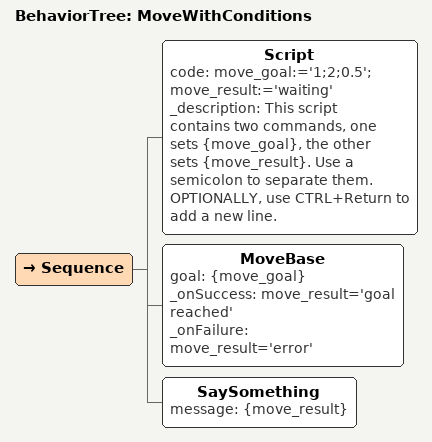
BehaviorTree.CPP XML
<?xml version="1.0" encoding="UTF-8"?>
<root BTCPP_format="4">
  <BehaviorTree ID="MoveWithConditions">
    <Sequence>
      <Script code="move_goal:=&apos;1;2;0.5&apos;;&#10;move_result:=&apos;waiting&apos;"
              _description="This script contains two commands, one sets {move_goal}, the other sets {move_result}.&#10;Use a semicolon to separate them.&#10;OPTIONALLY, use CTRL+Return to add a new line.&#10;"/>
      <MoveBase goal="{move_goal}"
                _onSuccess="move_result=&apos;goal reached&apos;"
                _onFailure="move_result=&apos;error&apos;"/>
      <SaySomething message="{move_result}"/>
    </Sequence>
  </BehaviorTree>

</root>
